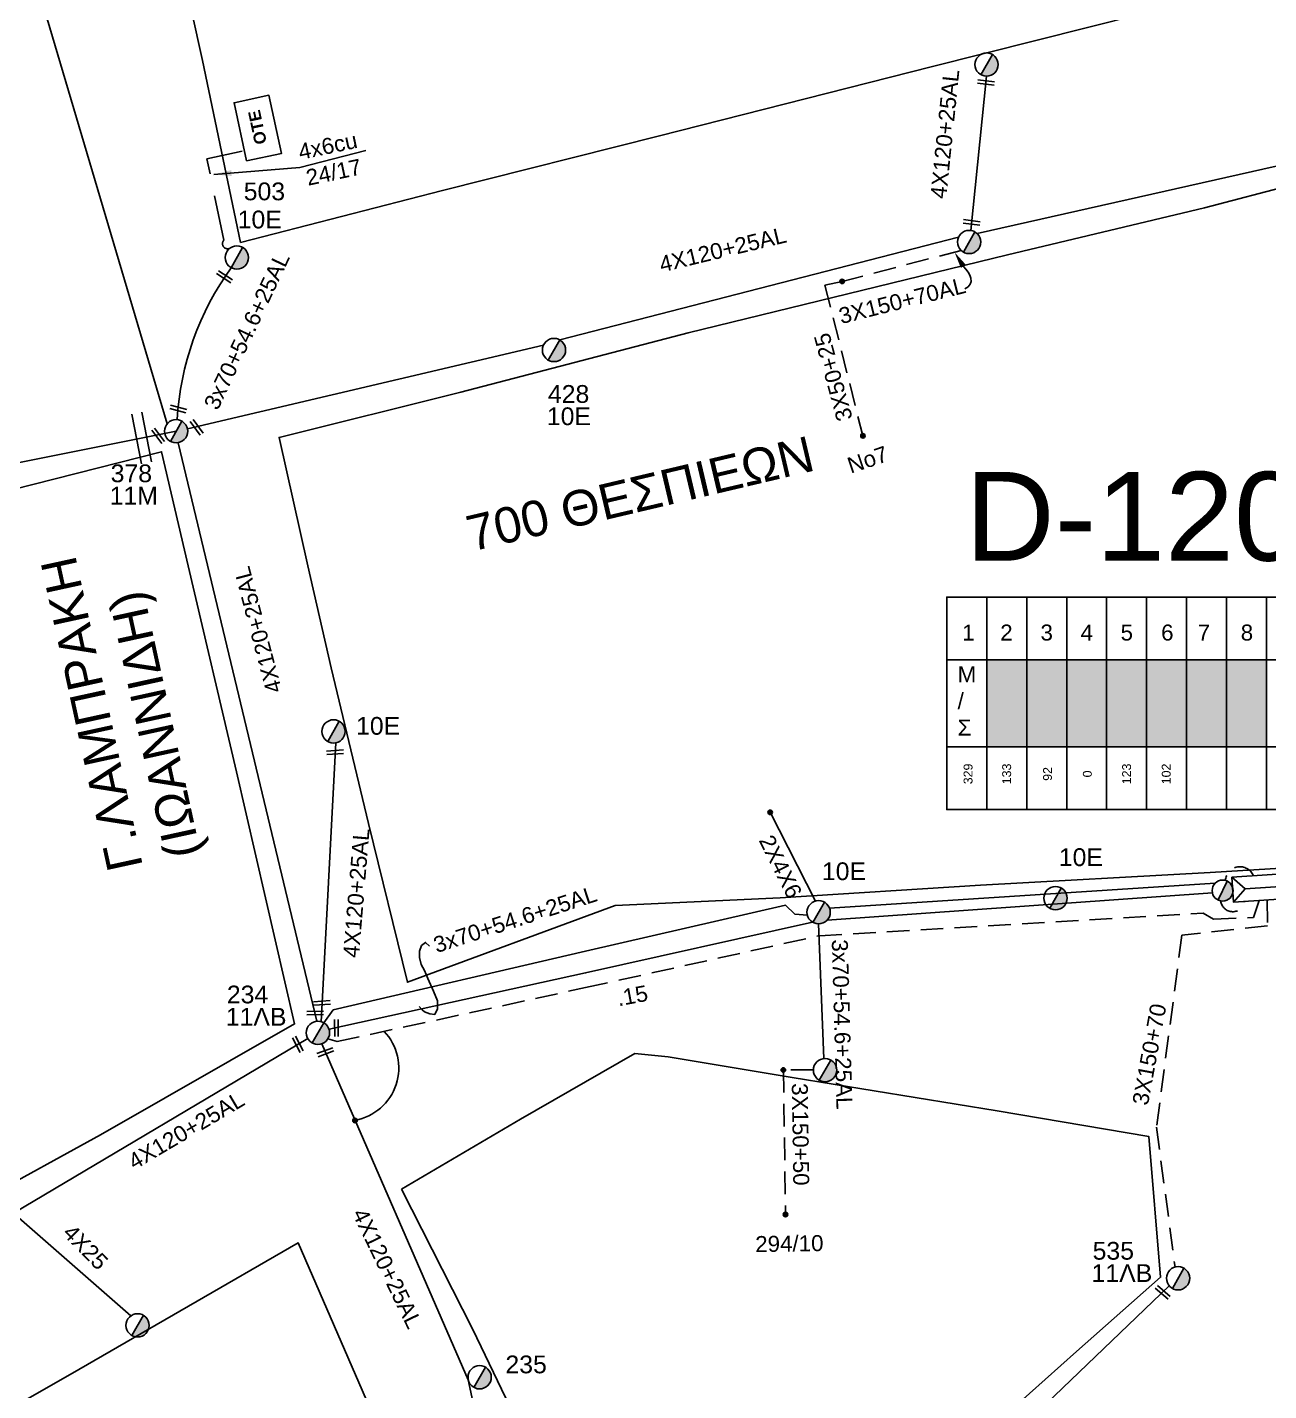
# Model space of a CAD drawing. Header units: millimetres. Extents: x 974 to 2037, y 106 to 580.
# Drawn here: x 1557.4 to 1627.3, y 413.2 to 489.9 of the extents above; entities that cross this region are included whole.
import ezdxf
from ezdxf.enums import TextEntityAlignment as Align

# ---------------------------------------------------------------- set-up
doc = ezdxf.new("R2010")
doc.units = ezdxf.units.MM
doc.linetypes.add('DASHED', pattern=[19.05, 12.7, -6.35])
for name, color, linetype in [('Pillar OTE', 7, 'Continuous'), ('Ασφαλειοκιβώτια Χ.Τ 9 αναχωρήσεων', 7, 'Continuous'), ('Γέφυρες Εναέριου Δικτύου', 7, 'Continuous'), ('Εναέρια παροχή ΧΤ 4x25', 7, 'SYN_LINE'), ('Επιγραφές - Σχήματα', 7, 'Continuous'), ('Καλώδια ΧΤ   3x150+50AL', 7, 'DASHED'), ('Καλώδια ΧΤ   3x150+70AL', 7, 'DASHED'), ('Καλώδια ΧΤ   3x150AL+50XLPE', 7, 'DASHED'), ('Καλώδια ΧΤ   3x25+50', 7, 'DASHED'), ('Μηχανική τομή', 7, 'Continuous'), ('Στύλος ΦΜ', 7, 'Continuous'), ('Στύλος ΦΜ @ 1', 7, 'Continuous'), ('Συνδέσεις', 7, 'Continuous'), ('Συνεστραμμένα ΧΤ   3x70+54.6+25 AL', 7, 'SYN_LINE'), ('Συνεστραμμένα ΧΤ   4x120+25 AL', 7, 'SYN_LINE'), ('Τομή', 7, 'Continuous'), ('Υποσταθμός εναέριος 2 στύλων', 7, 'Continuous'), ('Υποσταθμός πόλεως', 7, 'Continuous'), ('Υπόβαθρο ΔΕΗ', 7, 'Continuous'), ('Υπόγεια Καλώδια Δικτύου ΧΤ   .15', 7, 'DASHED'), ('Υπόγεια καλώδια Δικτύου ΧΤ και Παρ. ΧΤ - 3X150+70 AL', 7, 'DASHED'), ('Υπόγεια καλώδια Παροχών ΧΤ   4x6', 7, 'DASHED')]:
    doc.layers.add(name, color=color, linetype=linetype)
doc.styles.add('arial', font='arial.ttf')
doc.styles.get("Standard").update_dxf_attribs({"font": 'arial.ttf'})
doc.linetypes.add('SYN_LINE', pattern='A,0.5,-0.0001,["/\\/\\/\\/",Standard,S=0.1,R=0,X=0,Y=-0.05],-0.25', length=0.7501)
doc.dimstyles.new('ISO-25', dxfattribs={"dimtxt": 2.5, "dimasz": 2.5, "dimexe": 1.25, "dimexo": 0.625, "dimtad": 1, "dimtxsty": 'Standard', "dimcen": 2.5, "dimadec": 0, "dimazin": 0, "dimtfac": 1, "dimtmove": 0, "dimatfit": 3, "dimfxl": 1, "dimarcsym": 0})

# ---------------------------------------------------------------- blocks, each defined once
blk = doc.blocks.new('ΥΠΑΡΧΩΝ ΤΣΙΜΕΝΤΕΝΙΟΣ ΣΤΥΛΟΣ')
at = {"layer": 'Στύλος ΦΜ'}
blk.add_hatch(color=256, dxfattribs=at).paths.add_polyline_path([(-1.29, -2.28, 0.574793), (2.62, 0, 0.268822), (1.3, 2.27)])
blk.add_line((-1.29, -2.28), (1.3, 2.27), dxfattribs=at)
blk.add_circle((0, 0), 2.62, dxfattribs=at)
at = {"layer": 'Στύλος ΦΜ', "flags": 4}
for tag, p in [('ΑΡΙΘΜΟΣ', (-4.68, 8.05)), ('ΤΥΠΟΣ', (-4.91, 3.03))]:
    blk.add_attdef(tag, p, '', height=4, dxfattribs=at)
blk = doc.blocks.new('_ΣΥΝΔΕΣΗ')
at = {"layer": 'Συνδέσεις', "linetype": 'SYN_LINE', "ltscale": 40}
blk.add_hatch(color=256, dxfattribs=at).paths.add_polyline_path([(0.5, -0.01, 1), (-0.5, -0.01, 1)])
at = {"layer": 'Συνδέσεις'}
blk.add_circle((0, -0.01), 0.5, dxfattribs=at)
blk = doc.blocks.new('ΤΟΜΗ')
at = {"layer": 'Τομή', "ltscale": 40}
for p, q in [((-5.68, 0), (5.68, 0)), ((5.68, -2.33), (-5.68, -2.33))]:
    blk.add_line(p, q, dxfattribs=at)
blk = doc.blocks.new('ΜΗΧΑΝΙΚΗ ΤΟΜΗ')
at = {"layer": 'Μηχανική τομή', "ltscale": 40}
for p, q in [((-1.89, 0.78), (1.89, 0.78)), ((1.89, 0), (-1.89, 0))]:
    blk.add_line(p, q, dxfattribs=at)
blk = doc.blocks.new('ΥΠΟΣΤΑΘΜΟΣ ΕΝΑΕΡΙΟΣ ΕΠΙ 2 ΣΤΥΛΩΝ')
at = {"layer": 'Υποσταθμός εναέριος 2 στύλων', "linetype": 'Continuous'}
for points in [[(-11.97, -2.11, 0.574793), (-8.45, -0.07, 0.268822), (-9.64, 1.98)], [(9.68, -2.15, 0.574793), (13.19, -0.1, 0.268822), (12.01, 1.95)]]:
    blk.add_hatch(color=256, dxfattribs=at).paths.add_polyline_path(points)
for p, q in [((-11.97, -2.11), (-9.64, 1.98)), ((9.68, -2.15), (12.01, 1.95))]:
    blk.add_line(p, q, dxfattribs=at)
for centre in [(-10.81, -0.07), (10.84, -0.1)]:
    blk.add_circle(centre, 2.36, dxfattribs=at)
at = {"layer": 'Υποσταθμός πόλεως', "linetype": 'Continuous', "ltscale": 40}
blk.add_lwpolyline([(-8.57, 2.82), (8.57, 2.82), (8.57, -2.82), (-8.57, -2.82)], close=True, dxfattribs=at)
for points in [[(-5.75, 0), (-8.57, 2.82)], [(-8.57, -2.82), (-5.75, 0)], [(-5.75, 0), (5.75, 0)], [(5.75, 0), (8.57, 2.82)], [(8.57, -2.82), (5.75, 0)]]:
    blk.add_lwpolyline(points, dxfattribs=at)
at = {"layer": 'Υποσταθμός εναέριος 2 στύλων', "ltscale": 40, "flags": 1}
for tag, p in [('ΜΕΤΑΣΧΗΜΑΤΙΣΜΟΣ', (14.09, 2.51)), ('ΙΣΧΥΣ', (14.07, -0.28)), ('ΑΡΙΘΜΟΣ', (14.19, -3))]:
    blk.add_attdef(tag, p, '', height=1.8, dxfattribs=at)
blk = doc.blocks.new('ΑΣΦΑΛΕΙΟΚΙΒΩΤΙΟ ΥΠΟΣΤΑΘΜΟΥ 9AG ΑΝΑΧΩΡΗΣΕΩΝ')
at = {"layer": 'Ασφαλειοκιβώτια Χ.Τ 9 αναχωρήσεων', "ltscale": 40}
for p, q in [((0, 0), (0, 11.955)), ((2.25, 0), (2.25, 11.955)), ((4.5, 0), (4.5, 11.955)), ((6.75, 0), (6.75, 11.955)), ((9, 0), (9, 11.955)), ((11.25, 0), (11.25, 11.955)), ((13.5, 0), (13.5, 11.955)), ((15.75, 0), (15.75, 11.955)), ((18, 0), (18, 11.955)), ((0, 8.434), (20.25, 8.434)), ((0, 3.521), (20.25, 3.521))]:
    blk.add_line(p, q, dxfattribs=at)
at = {"layer": 'Ασφαλειοκιβώτια Χ.Τ 9 αναχωρήσεων'}
blk.add_lwpolyline([(20.25, 0), (20.25, 11.955), (0, 11.955), (0, 0)], close=True, dxfattribs=at)
for s, p in [('1', (0.866, 9.513)), ('2', (3.008, 9.513)), ('3', (5.276, 9.513)), ('4', (7.532, 9.513)), ('5', (9.785, 9.513)), ('6', (12.068, 9.513)), ('7', (14.129, 9.513)), ('8', (16.551, 9.513)), ('9', (18.725, 9.513))]:
    blk.add_text(s, height=0.9, dxfattribs=at).set_placement(p)
at = {"layer": 'Ασφαλειοκιβώτια Χ.Τ 9 αναχωρήσεων', "ltscale": 40}
for tag, height, p in [('ΟΝΟΜΑ', 1.5, (-1.432, 5.727)), ('ΚΕΙΜΕΝΟ 1', 0.5, (1.194, 2.005)), ('ΚΕΙΜΕΝΟ 2', 0.5, (3.37, 2.005)), ('ΚΕΙΜΕΝΟ 3', 0.5, (5.669, 2.005)), ('ΚΕΙΜΕΝΟ 4', 0.5, (7.913, 2.005)), ('ΚΕΙΜΕΝΟ 5', 0.5, (10.123, 2.005)), ('ΚΕΙΜΕΝΟ 6', 0.5, (12.354, 2.005)), ('ΚΕΙΜΕΝΟ 7', 0.5, (14.623, 2.005)), ('ΚΕΙΜΕΝΟ 8', 0.5, (16.804, 2.005)), ('ΚΕΙΜΕΝΟ 9', 0.5, (19.088, 2.005))]:
    blk.add_attdef(tag, text='', height=height, rotation=90, dxfattribs=at).set_placement(p, align=Align.MIDDLE_CENTER)
blk.add_attdef('ΣΧ', text='', height=0.5, dxfattribs=at).set_placement((8.993, -0.446), align=Align.MIDDLE_CENTER)
blk = doc.blocks.new('PILLAR ΟΤΕ')
at = {"layer": 'Pillar OTE', "ltscale": 40}
blk.add_lwpolyline([(-3.31, 2.02), (3.39, 2.02), (3.39, -1.99), (-3.31, -1.99)], close=True, dxfattribs=at)
at = {"layer": 'Pillar OTE', "insert": (-1.81, 0.71), "char_height": 1.3575, "width": 109.961, "attachment_point": 1}
blk.add_mtext('{\\fArial|b1|i0|c161|p34;OTE}', dxfattribs=at)

msp = doc.modelspace()

# ---------------------------------------------------------------- hatches: boundary and pattern name
at = {"layer": 'Ασφαλειοκιβώτια Χ.Τ 9 αναχωρήσεων'}
for color, points in [(5, [(1611.436, 449.398), (1613.686, 449.398), (1613.686, 454.312), (1611.436, 454.312)]), (2, [(1615.936, 454.312), (1613.686, 454.312), (1613.686, 449.398), (1615.936, 449.398)]), (27, [(1618.186, 454.312), (1615.936, 454.312), (1615.936, 449.398), (1618.186, 449.398)]), (6, [(1618.186, 449.398), (1620.436, 449.398), (1620.436, 454.312), (1618.186, 454.312)]), (173, [(1622.686, 454.312), (1620.436, 454.312), (1620.436, 449.398), (1622.686, 449.398)]), (85, [(1624.936, 454.312), (1622.686, 454.312), (1622.686, 449.398), (1624.936, 449.398)])]:
    msp.add_hatch(color=color, dxfattribs=at).paths.add_polyline_path(points)
at = {"layer": 'Ασφαλειοκιβώτια Χ.Τ 9 αναχωρήσεων', "ltscale": 5}
msp.add_hatch(color=30, dxfattribs=at).paths.add_polyline_path([(1627.186, 454.312), (1624.936, 454.312), (1624.936, 449.398), (1627.186, 449.398)])

# ---------------------------------------------------------------- linework, layer by layer
at = {"layer": 'Γέφυρες Εναέριου Δικτύου'}
msp.add_lwpolyline([(1575.871, 428.392, 0.596624), (1577.501, 433.392)], format="xyb", dxfattribs=at)
at = {"layer": 'Εναέρια παροχή ΧΤ 4x25', "color": 5, "ltscale": 10}
msp.add_lwpolyline([(1556.627, 423.157), (1563.247, 417.386)], dxfattribs=at)
at = {"layer": 'Επιγραφές - Σχήματα'}
for points in [[(1610.116, 476.443), (1610.26, 476.296), (1610.387, 476.132), (1610.485, 475.958), (1610.546, 475.78), (1610.557, 475.607), (1610.51, 475.445), (1610.392, 475.302), (1610.195, 475.185)], [(1580.05, 438.187), (1579.837, 438.397), (1579.611, 438.223), (1579.501, 437.908), (1579.495, 437.554), (1579.592, 437.154), (1579.766, 436.82), (1579.959, 436.369), (1580.275, 435.657), (1580.514, 435.11), (1580.507, 434.659), (1580.353, 434.35), (1580.076, 434.383), (1579.779, 434.498), (1579.644, 434.608), (1579.47, 434.795)]]:
    msp.add_lwpolyline(points, dxfattribs=at)
msp.add_solid([(1609.978, 476.363), (1609.618, 477.249), (1610.262, 476.537)], dxfattribs=at)
at = {"layer": 'Καλώδια ΧΤ   3x150+50AL', "color": 5, "ltscale": 0.1}
msp.add_lwpolyline([(1601.675, 431.221), (1599.982, 431.222), (1600.103, 423.088)], dxfattribs=at)
at = {"layer": 'Καλώδια ΧΤ   3x150+70AL', "color": 30, "ltscale": 0.1}
msp.add_lwpolyline([(1609.995, 477.347), (1603.29, 475.602)], dxfattribs=at)
at = {"layer": 'Καλώδια ΧΤ   3x150AL+50XLPE', "color": 30, "ltscale": 0.1}
msp.add_lwpolyline([(1626.449, 442.155, 0.799989), (1624.878, 441.885)], format="xyb", dxfattribs=at)
at = {"layer": 'Καλώδια ΧΤ   3x150AL+50XLPE', "color": 173, "ltscale": 0.1}
msp.add_lwpolyline([(1624.616, 440.738, 0.894473), (1625.95, 440.711)], format="xyb", dxfattribs=at)
at = {"layer": 'Καλώδια ΧΤ   3x25+50', "color": 30, "ltscale": 0.1}
msp.add_lwpolyline([(1603.29, 475.602), (1602.325, 475.392), (1604.459, 466.911)], dxfattribs=at)
at = {"layer": 'Συνεστραμμένα ΧΤ   3x70+54.6+25 AL', "color": 30, "ltscale": 10}
for points in [[(1602.58, 440.329), (1624.303, 441.737)], [(1574.1, 433.881), (1574.635, 434.615), (1588.848, 437.913), (1600.099, 440.489), (1600.629, 439.988), (1601.334, 439.932)]]:
    msp.add_lwpolyline(points, dxfattribs=at)
at = {"layer": 'Συνεστραμμένα ΧΤ   3x70+54.6+25 AL', "color": 5, "ltscale": 10}
for points in [[(1602.453, 439.662), (1624.143, 441.189)], [(1574.398, 433.511), (1588.848, 436.683), (1601.618, 439.546)], [(1601.952, 439.445), (1602.258, 431.863)]]:
    msp.add_lwpolyline(points, dxfattribs=at)
at = {"layer": 'Συνεστραμμένα ΧΤ   3x70+54.6+25 AL', "color": 173, "ltscale": 10}
msp.add_lwpolyline([(1621.711, 419.073), (1605.566, 403.598), (1588.25, 389.627)], dxfattribs=at)
at = {"layer": 'Συνεστραμμένα ΧΤ   4x120+25 AL', "color": 30, "ltscale": 10}
for points in [[(1565.277, 467.582), (1558.218, 491.392)], [(1610.541, 478.469), (1611.425, 487.152)], [(1610.892, 478.299), (1630.557, 482.735)], [(1587.391, 472.309), (1609.847, 478.089)], [(1566.427, 467.308), (1586.473, 472.019)], [(1573.712, 433.964), (1565.9, 466.527)], [(1573.963, 433.939), (1574.78, 449.636)]]:
    msp.add_lwpolyline(points, dxfattribs=at)
at = {"layer": 'Συνεστραμμένα ΧΤ   4x120+25 AL', "color": 173, "ltscale": 10}
msp.add_lwpolyline([(1461.634, 441.985), (1475.559, 445.439), (1486.502, 448.013), (1506.029, 452.894), (1521.664, 456.922), (1535.485, 460.68), (1551.234, 464.276), (1565.787, 467.171)], dxfattribs=at)
at = {"layer": 'Συνεστραμμένα ΧΤ   4x120+25 AL', "color": 5, "ltscale": 10}
msp.add_lwpolyline([(1500.898, 391.513), (1526.287, 405.883), (1540.378, 414.064), (1556.627, 423.157), (1573.203, 432.993)], dxfattribs=at)
at = {"layer": 'Συνεστραμμένα ΧΤ   4x120+25 AL', "color": 2, "ltscale": 10}
msp.add_lwpolyline([(1573.995, 432.697), (1582.24, 413.781), (1587.38, 389.863)], dxfattribs=at)
at = {"layer": 'Συνεστραμμένα ΧΤ   4x120+25 AL', "color": 30, "ltscale": 10}
msp.add_arc((1582.016, 466.888), 16.196, 144.13994, 176.68888, dxfattribs=at)
at = {"layer": 'Υπόβαθρο ΔΕΗ'}
for points in [[(1562.568, 510.482), (1582.866, 515.637), (1607.566, 522.061), (1623.721, 526.034), (1631.047, 527.852), (1632.979, 521.742), (1635.601, 513.056), (1640.825, 496.07), (1625.987, 492.152), (1608.305, 487.688), (1593.008, 483.806), (1580.794, 480.722), (1569.42, 477.8), (1567.264, 488.035), (1564.903, 498.735), (1562.568, 510.482)], [(1572.751, 482.012), (1576.473, 482.968)], [(1633.726, 482.364), (1623.7, 479.742), (1612.598, 477.093), (1594.612, 472.7), (1581.828, 469.37), (1571.59, 466.824), (1573.203, 459.592)], [(1554.964, 423.972), (1561.524, 427.57), (1572.454, 433.814), (1569.184, 447.998), (1566.461, 459.592), (1564.965, 466.02), (1555.328, 463.571)], [(1573.203, 459.592), (1574.527, 453.858), (1576.627, 445.087), (1578.813, 436.155), (1590.509, 440.487), (1599.81, 440.909), (1611.075, 441.62), (1624.022, 442.332), (1634.147, 442.955)], [(1578.47, 424.504), (1585.179, 428.455), (1591.612, 432.149), (1593.488, 431.959), (1600.479, 430.79), (1612.027, 428.919), (1620.558, 427.486), (1621.223, 419.554), (1616.482, 415.37), (1611.188, 410.657), (1606.319, 406.261), (1603.1, 403.573), (1599.696, 400.548), (1593.125, 394.874), (1586.666, 407.948), (1582.487, 416.616), (1578.47, 424.504)], [(1504.724, 382.89), (1536.414, 400.727), (1560.309, 414.365), (1572.655, 421.5), (1586.386, 389.915), (1562.724, 369.507), (1548.829, 357.15), (1543.127, 352.035), (1538.126, 348.214), (1533.162, 344.127), (1521.926, 355.981), (1516.082, 362.169), (1509.54, 369.3), (1503.275, 375.83)]]:
    msp.add_lwpolyline(points, dxfattribs=at)
at = {"layer": 'Υπόγεια Καλώδια Δικτύου ΧΤ   .15', "color": 2, "ltscale": 0.1}
msp.add_lwpolyline([(1574.331, 432.969), (1574.856, 432.817), (1588.848, 435.858), (1602.014, 438.779), (1623.613, 440.046), (1624.208, 439.709), (1626.449, 439.808), (1626.767, 440.766)], dxfattribs=at)
at = {"layer": 'Υπόγεια καλώδια Δικτύου ΧΤ και Παρ. ΧΤ - 3X150+70 AL', "color": 173, "ltscale": 0.1}
msp.add_lwpolyline([(1627.23, 440.797), (1627.25, 439.33), (1622.427, 438.81), (1620.994, 428.005), (1622.037, 420.129)], dxfattribs=at)
at = {"layer": 'Υπόγεια καλώδια Παροχών ΧΤ   4x6', "color": 30, "linetype": 'DASHED', "ltscale": 0.2}
msp.add_lwpolyline([(1568.833, 477.482, -0.878768), (1568.482, 477.925), (1567.516, 482.509), (1569.514, 482.93)], format="xyb", dxfattribs=at)
at = {"layer": 'Υπόγεια καλώδια Παροχών ΧΤ   4x6', "color": 5, "linetype": 'SYN_LINE', "ltscale": 5}
msp.add_lwpolyline([(1601.796, 440.731), (1599.239, 445.725)], dxfattribs=at)

# ---------------------------------------------------------------- block references
at = {"layer": 'Pillar OTE', "xscale": 0.5, "yscale": 0.5, "zscale": 0.5, "rotation": 102}
msp.add_blockref('PILLAR ΟΤΕ', (1570.396, 484.212), dxfattribs=at)
at = {"layer": 'Ασφαλειοκιβώτια Χ.Τ 9 αναχωρήσεων'}
ref = msp.add_blockref('ΑΣΦΑΛΕΙΟΚΙΒΩΤΙΟ ΥΠΟΣΤΑΘΜΟΥ 9AG ΑΝΑΧΩΡΗΣΕΩΝ', (1609.186, 445.878), dxfattribs=at)
ref.add_attrib('ΚΕΙΜΕΝΟ 6', '102', dxfattribs={"ltscale": 40, "height": 0.5, "rotation": 90}).set_placement((1621.54, 447.883), align=Align.MIDDLE_CENTER)
ref.add_attrib('ΚΕΙΜΕΝΟ 5', '123', dxfattribs={"ltscale": 40, "height": 0.5, "rotation": 90}).set_placement((1619.31, 447.883), align=Align.MIDDLE_CENTER)
ref.add_attrib('ΚΕΙΜΕΝΟ 4', '0', dxfattribs={"ltscale": 40, "height": 0.5, "rotation": 90}).set_placement((1617.099, 447.883), align=Align.MIDDLE_CENTER)
ref.add_attrib('ΚΕΙΜΕΝΟ 3', '92', dxfattribs={"ltscale": 40, "height": 0.5, "rotation": 90}).set_placement((1614.856, 447.883), align=Align.MIDDLE_CENTER)
ref.add_attrib('ΚΕΙΜΕΝΟ 1', '329', dxfattribs={"ltscale": 40, "height": 0.5, "rotation": 90}).set_placement((1610.381, 447.883), align=Align.MIDDLE_CENTER)
ref.add_attrib('ΚΕΙΜΕΝΟ 2', '133', dxfattribs={"ltscale": 40, "height": 0.5, "rotation": 90}).set_placement((1612.556, 447.883), align=Align.MIDDLE_CENTER)
at = {"layer": 'Μηχανική τομή'}
for p, xscale, yscale, zscale, rotation in [((1611.375, 486.705), 0.2499999999998966, 0.2499999999998966, 0.2499999999998966, 352.8257680222999), ((1610.573, 478.83), 0.2499999999998966, 0.2499999999998966, 0.2499999999998966, 352.8257680222999), ((1568.463, 475.787), 0.249999999999808, 0.249999999999808, 0.249999999999808, 327.2182184229091), ((1565.883, 468.322), 0.249999999999808, 0.249999999999808, 0.249999999999808, 345.3949456571397), ((1564.859, 466.967), 0.2500000000000159, 0.2500000000000159, 0.2500000000000159, 126.5141861636634), ((1567.025, 467.448), 0.2500000000000159, 0.2500000000000159, 0.2500000000000159, 126.5141861636634), ((1574.747, 449.003), 0.249999999999808, 0.249999999999808, 0.249999999999808, 4.249830543809356), ((1574.013, 434.897), 0.249999999999808, 0.249999999999808, 0.249999999999808, 4.249830543809356), ((1573.618, 434.33), 0.2499999999998947, 0.2499999999998947, 0.2499999999998947, 1.158464705112137), ((1574.717, 433.581), 0.249999999999983, 0.249999999999983, 0.249999999999983, 270.4272979106645), ((1572.725, 432.709), 0.2499999999999636, 0.2499999999999636, 0.2499999999999636, 117.5198592534497), ((1574.162, 432.313), 0.2500000000000302, 0.2500000000000302, 0.2500000000000302, 199.9193018632203), ((1621.41, 418.784), 0.2500000000000697, 0.2500000000000697, 0.2500000000000697, 139.8623809560145)]:
    msp.add_blockref('ΜΗΧΑΝΙΚΗ ΤΟΜΗ', p, dxfattribs=dict(at, xscale=xscale, yscale=yscale, zscale=zscale, rotation=rotation))
at = {"layer": 'Στύλος ΦΜ @ 1', "ltscale": 40, "xscale": 0.25, "yscale": 0.25, "zscale": 0.25}
for p in [(1611.425, 487.806), (1610.444, 477.822), (1602.329, 431.213), (1563.618, 416.848)]:
    msp.add_blockref('ΥΠΑΡΧΩΝ ΤΣΙΜΕΝΤΕΝΙΟΣ ΣΤΥΛΟΣ', p, dxfattribs=at)
at = {"layer": 'Στύλος ΦΜ @ 1', "ltscale": 40}
ref = msp.add_blockref('ΥΠΑΡΧΩΝ ΤΣΙΜΕΝΤΕΝΙΟΣ ΣΤΥΛΟΣ', (1569.209, 476.946), dxfattribs=dict(at, xscale=0.25, yscale=0.25, zscale=0.25))
ref.add_attrib('ΤΥΠΟΣ', '10E', (1569.254, 478.588), dxfattribs={"layer": 'Στύλος ΦΜ', "height": 1, "flags": 4})
ref.add_attrib('ΑΡΙΘΜΟΣ', '503', (1569.594, 480.17), dxfattribs={"layer": 'Στύλος ΦΜ', "height": 1, "flags": 4})
ref = msp.add_blockref('ΥΠΑΡΧΩΝ ΤΣΙΜΕΝΤΕΝΙΟΣ ΣΤΥΛΟΣ', (1587.066, 471.742), dxfattribs=dict(at, xscale=0.25, yscale=0.25, zscale=0.25))
ref.add_attrib('ΤΥΠΟΣ', '10E', (1586.664, 467.513), dxfattribs={"layer": 'Στύλος ΦΜ', "height": 1, "flags": 4})
ref.add_attrib('ΑΡΙΘΜΟΣ', '428', (1586.723, 468.769), dxfattribs={"layer": 'Στύλος ΦΜ', "height": 1, "flags": 4})
ref = msp.add_blockref('ΥΠΑΡΧΩΝ ΤΣΙΜΕΝΤΕΝΙΟΣ ΣΤΥΛΟΣ', (1565.787, 467.171), dxfattribs=dict(at, xscale=0.25, yscale=0.25, zscale=0.25))
ref.add_attrib('ΤΥΠΟΣ', '11M', (1562.043, 463.045), dxfattribs={"layer": 'Στύλος ΦΜ', "height": 1, "flags": 4})
ref.add_attrib('ΑΡΙΘΜΟΣ', '378', (1562.102, 464.301), dxfattribs={"layer": 'Στύλος ΦΜ', "height": 1, "flags": 4})
ref = msp.add_blockref('ΥΠΑΡΧΩΝ ΤΣΙΜΕΝΤΕΝΙΟΣ ΣΤΥΛΟΣ', (1574.652, 450.277), dxfattribs=dict(at, xscale=0.25, yscale=0.25, zscale=0.25))
ref.add_attrib('ΤΥΠΟΣ', '10E', (1575.921, 450.089), dxfattribs={"layer": 'Στύλος ΦΜ', "height": 1, "flags": 4})
ref = msp.add_blockref('ΥΠΑΡΧΩΝ ΤΣΙΜΕΝΤΕΝΙΟΣ ΣΤΥΛΟΣ', (1615.307, 440.891), dxfattribs=dict(at, xscale=0.25, yscale=0.25, zscale=0.25))
ref.add_attrib('ΤΥΠΟΣ', '10E', (1615.492, 442.698), dxfattribs={"layer": 'Στύλος ΦΜ', "height": 1, "flags": 4})
ref = msp.add_blockref('ΥΠΑΡΧΩΝ ΤΣΙΜΕΝΤΕΝΙΟΣ ΣΤΥΛΟΣ', (1601.967, 440.099), dxfattribs=dict(at, xscale=0.25, yscale=0.25, zscale=0.25))
ref.add_attrib('ΤΥΠΟΣ', '10E', (1602.152, 441.906), dxfattribs={"layer": 'Στύλος ΦΜ', "height": 1, "flags": 4})
ref = msp.add_blockref('ΥΠΑΡΧΩΝ ΤΣΙΜΕΝΤΕΝΙΟΣ ΣΤΥΛΟΣ', (1573.774, 433.313), dxfattribs=dict(at, xscale=0.25, yscale=0.25, zscale=0.25))
ref.add_attrib('ΤΥΠΟΣ', '11ΛB', (1568.586, 433.714), dxfattribs={"layer": 'Στύλος ΦΜ', "height": 1, "flags": 4})
ref.add_attrib('ΑΡΙΘΜΟΣ', '234', (1568.645, 434.971), dxfattribs={"layer": 'Στύλος ΦΜ', "height": 1, "flags": 4})
ref = msp.add_blockref('ΥΠΑΡΧΩΝ ΤΣΙΜΕΝΤΕΝΙΟΣ ΣΤΥΛΟΣ', (1622.209, 419.497), dxfattribs=dict(at, xscale=0.25, yscale=0.25, zscale=0.25))
ref.add_attrib('ΤΥΠΟΣ', '11ΛB', (1617.337, 419.288), dxfattribs={"layer": 'Στύλος ΦΜ', "height": 1, "flags": 4})
ref.add_attrib('ΑΡΙΘΜΟΣ', '535', (1617.396, 420.545), dxfattribs={"layer": 'Στύλος ΦΜ', "height": 1, "flags": 4})
ref = msp.add_blockref('ΥΠΑΡΧΩΝ ΤΣΙΜΕΝΤΕΝΙΟΣ ΣΤΥΛΟΣ', (1582.879, 413.926), dxfattribs=dict(at, xscale=0.25, yscale=0.25, zscale=0.25))
ref.add_attrib('ΤΥΠΟΣ', '235', (1584.331, 414.15), dxfattribs={"layer": 'Στύλος ΦΜ', "height": 1, "flags": 4})
at = {"layer": 'Συνδέσεις', "xscale": 0.25, "yscale": 0.25, "zscale": 0.25}
for p in [(1603.291, 475.605), (1604.46, 466.914), (1599.239, 445.725), (1599.982, 431.222), (1575.862, 428.378), (1600.103, 423.088)]:
    msp.add_blockref('_ΣΥΝΔΕΣΗ', p, dxfattribs=at)
at = {"layer": 'Τομή', "xscale": 0.2500000000000946, "yscale": 0.2500000000000946, "zscale": 0.2500000000000946, "rotation": 280.9456788344809}
msp.add_blockref('ΤΟΜΗ', (1564.133, 466.845), dxfattribs=at)
at = {"layer": 'Υποσταθμός εναέριος 2 στύλων', "xscale": 0.2499999999999429, "yscale": 0.2499999999999429, "zscale": 0.2499999999999429, "rotation": 3.810960556600627}
msp.add_blockref('ΥΠΟΣΤΑΘΜΟΣ ΕΝΑΕΡΙΟΣ ΕΠΙ 2 ΣΤΥΛΩΝ', (1627.412, 441.514), dxfattribs=at)

# ---------------------------------------------------------------- texts
at = {"layer": 'Ασφαλειοκιβώτια Χ.Τ 9 αναχωρήσεων', "insert": (1610.219, 464.885), "char_height": 5, "width": 5.34558, "attachment_point": 1}
msp.add_mtext('D-120', dxfattribs=at)
at = {"layer": 'Ασφαλειοκιβώτια Χ.Τ 9 αναχωρήσεων', "ltscale": 5, "insert": (1609.795, 453.941), "char_height": 0.9, "width": 0.85128, "attachment_point": 1}
msp.add_mtext('M\\P/\\PΣ', dxfattribs=at)
at = {"layer": 'Εναέρια παροχή ΧΤ 4x25', "color": 7, "insert": (1559.992, 422.619), "char_height": 0.9, "width": 84.18588, "attachment_point": 1, "rotation": 314.21605}
msp.add_mtext('4X25', dxfattribs=at)
at = {"layer": 'Επιγραφές - Σχήματα', "ltscale": 0.1, "char_height": 2, "width": 27.63968, "attachment_point": 1}
for s, insert, rotation in [('700 ΘΕΣΠΙΕΩΝ', (1581.969, 462.343), 13.28406), ('Γ.ΛΑΜΠΡΑΚΗ (ΙΩΑΝΝΙΔΗ)', (1561.974, 442.255), 102.30282)]:
    msp.add_mtext(s, dxfattribs=dict(at, insert=insert, rotation=rotation))
at = {"layer": 'Επιγραφές - Σχήματα', "insert": (1603.488, 465.634), "char_height": 0.9, "width": 84.18588, "attachment_point": 1, "rotation": 18.55693, "style": 'arial'}
msp.add_mtext('No7', dxfattribs=at)
at = {"layer": 'Επιγραφές - Σχήματα', "color": 7, "insert": (1598.39, 421.869), "char_height": 0.9, "width": 84.18588, "attachment_point": 1, "rotation": 0.95274}
msp.add_mtext('294/10', dxfattribs=at)
at = {"layer": 'Καλώδια ΧΤ   3x150+50AL', "color": 7, "insert": (1601.354, 430.489), "char_height": 0.9, "width": 84.18588, "attachment_point": 1, "rotation": 270.89082}
msp.add_mtext('3X150+50', dxfattribs=at)
at = {"layer": 'Καλώδια ΧΤ   3x150+70AL', "color": 7, "insert": (1603.019, 474.07), "char_height": 0.9, "width": 84.18588, "attachment_point": 1, "rotation": 14.10421}
msp.add_mtext('3X150+70AL', dxfattribs=at)
at = {"layer": 'Καλώδια ΧΤ   3x25+50', "color": 7, "insert": (1603.024, 467.652), "char_height": 0.9, "width": 84.18588, "attachment_point": 1, "rotation": 105.32406}
msp.add_mtext('3X50+25', dxfattribs=at)
at = {"layer": 'Συνεστραμμένα ΧΤ   3x70+54.6+25 AL', "color": 7, "char_height": 0.9, "width": 84.18588, "attachment_point": 1}
for insert, rotation in [((1567.314, 468.683), 64.73676), ((1580.179, 438.65), 17.97025), ((1603.608, 438.588), 271.61068)]:
    msp.add_mtext('3x70+54.6+25AL', dxfattribs=dict(at, insert=insert, rotation=rotation))
at = {"layer": 'Συνεστραμμένα ΧΤ   4x120+25 AL', "color": 7, "char_height": 0.9, "width": 84.18588, "attachment_point": 1}
for insert, rotation in [((1608.253, 480.313), 84.12411), ((1592.913, 476.982), 13.5123), ((1570.888, 452.341), 104.73776), ((1575.18, 437.583), 85.23709), ((1562.979, 426.355), 30.5311), ((1576.493, 423.54), 295.80172)]:
    msp.add_mtext('4X120+25AL', dxfattribs=dict(at, insert=insert, rotation=rotation))
at = {"layer": 'Συνεστραμμένα ΧΤ   4x120+25 AL', "color": 7, "char_height": 0.9, "attachment_point": 1, "rotation": 12}
for s, insert in [('4x6cu', (1572.594, 483.32)), ('24/17', (1573.028, 481.864))]:
    msp.add_mtext_dynamic_manual_height_columns(s, width=1.8, gutter_width=12.5, heights=[0.118], dxfattribs=dict(at, insert=insert))
at = {"layer": 'Υπόγεια Καλώδια Δικτύου ΧΤ   .15', "color": 7, "insert": (1590.534, 435.688), "char_height": 0.9, "width": 84.18588, "attachment_point": 1, "rotation": 10.61091}
msp.add_mtext('.15', dxfattribs=at)
at = {"layer": 'Υπόγεια καλώδια Δικτύου ΧΤ και Παρ. ΧΤ - 3X150+70 AL', "color": 7, "insert": (1619.619, 429.348), "char_height": 0.9, "width": 84.18588, "attachment_point": 1, "rotation": 79.46352}
msp.add_mtext('3X150+70', dxfattribs=at)
at = {"layer": 'Υπόγεια καλώδια Παροχών ΧΤ   4x6', "color": 7, "insert": (1599.383, 444.557), "char_height": 0.9, "width": 84.18588, "attachment_point": 1, "rotation": 296.58444}
msp.add_mtext('2X4X6', dxfattribs=at)

# ---------------------------------------------------------------- leaders
at = {"layer": 'Επιγραφές - Σχήματα', "ltscale": 40}
msp.add_leader([(1567.904, 481.621), (1572.751, 482.012)], dimstyle='ISO-25', override={"dimasz": 1, "dimtad": 0}, dxfattribs=at)

doc.saveas('drawing.dxf')
